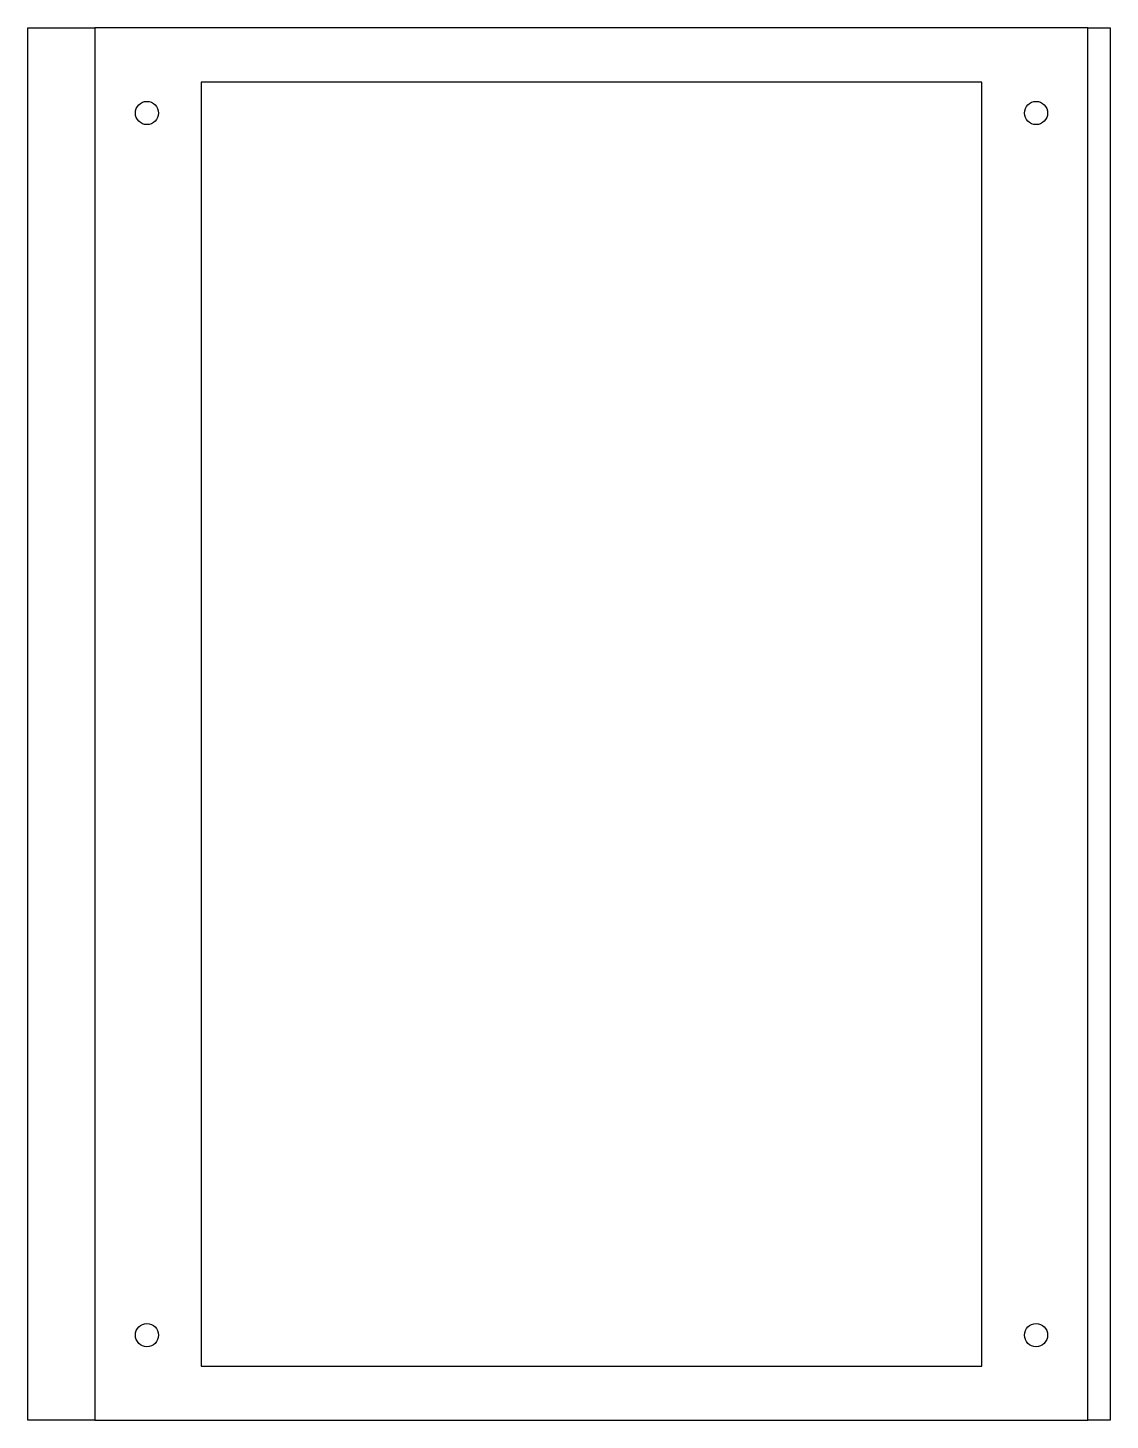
# Model space of a CAD drawing. Header units: millimetres. Extents: x -100 to 40, y 0 to 180.
import ezdxf

# ---------------------------------------------------------------- set-up
doc = ezdxf.new("R2010")
doc.units = ezdxf.units.MM
doc.layers.get('0').update_dxf_attribs({"linetype": 'CONTINUOUS'})

msp = doc.modelspace()

# ---------------------------------------------------------------- linework, layer by layer
for p, q in [((37.11, 180), (-91.34, 180)), ((-91.34, 0), (37.11, 0))]:
    msp.add_line(p, q)
for points in [[(-100, 180), (-91.34, 180), (-91.34, 0), (-100, 0)], [(40, 0), (37.11, 0), (37.11, 180), (40, 180)], [(23.41, 172.99), (-77.59, 172.99), (-77.59, 6.99), (23.41, 6.99)]]:
    msp.add_lwpolyline(points, close=True)
for centre in [(-84.59, 168.99), (30.41, 168.99), (-84.59, 10.99), (30.41, 10.99)]:
    msp.add_circle(centre, 1.5)

doc.saveas('drawing.dxf')
